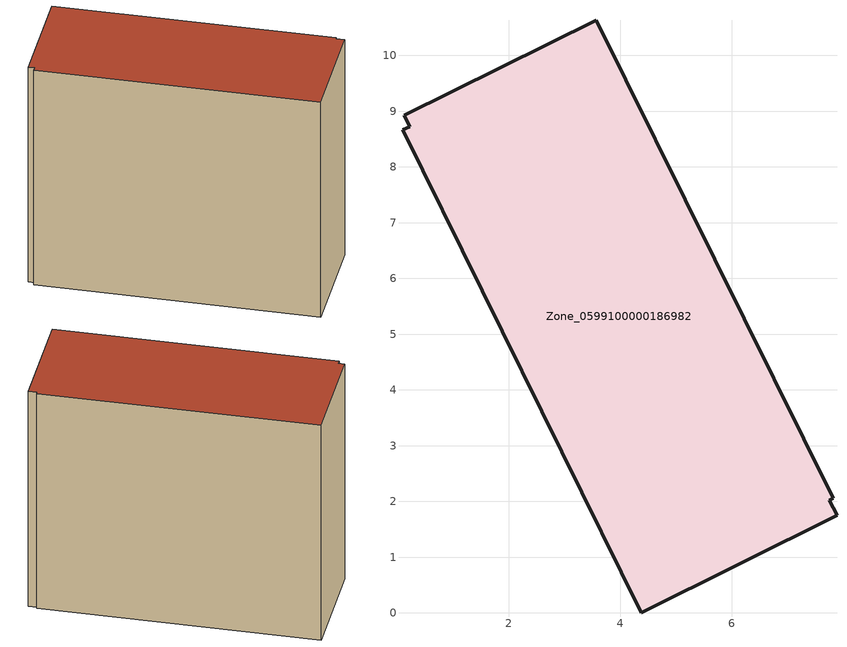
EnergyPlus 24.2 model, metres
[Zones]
Zone_0599100000186982
 floor ground (C_G): 7.76,2.02 7.89,1.75 4.38,0 0.1,8.66 0.23,8.72 0.13,8.92 3.57,10.63 7.82,2.05 z0
 wall outside (C_F): 3.57,10.63 0.13,8.92 0.23,8.72 0.1,8.66 4.38,0 7.89,1.75 7.76,2.02 7.82,2.05 3.57,10.63 z0:8.37
 roof outside (C_R): 0.1,8.66 4.38,0 7.89,1.75 7.76,2.02 7.82,2.05 3.57,10.63 0.13,8.92 0.23,8.72 z8.37
[BUILDING]
Pand.0599100000186982: North Axis=0; Terrain=City; Loads Convergence Tolerance Value=0.04; Temperature Convergence Tolerance Value=0.4; Solar Distribution=FullExterior; Maximum Number of Warmup Days=25; Minimum Number of Warmup Days=1
[Site:Location]
Rotterdam.The.Hague.AP_ZH_NLD Design_Conditions: Latitude=51.96; Longitude=4.45; Time Zone=1; Elevation=-4.5
[SITE:GROUNDTEMPERATURE:BUILDINGSURFACE]
18, 18, 18, 18, 18, 18, 18, 18, 18, 18, 18, 18
[MATERIAL] Thermal Absorptance=0.9; Solar Absorptance=0.7; Visible Absorptance=0.7
Name | Roughness | Thickness | Conductivity | Density | Specific Heat
G.TI.1992-2005 | MediumSmooth | 0.15 | 0.06 | 540 | 1210
F.TI.1992-2005 | Rough | 0.3 | 0.12 | 1920 | 840
R.TI.1992-2005 | MediumRough | 0.2 | 0.08 | 1500 | 1000
[CONSTRUCTION]
C_G: G.TI.1992-2005
C_F: F.TI.1992-2005
C_R: R.TI.1992-2005
[ZONE]
Zone_0599100000186982: Type=1; Multiplier=1; Ceiling Height=Autocalculate; Volume=Autocalculate; Floor Area=autocalculate; Part of Total Floor Area=Yes
[ZONEINFILTRATION:DESIGNFLOWRATE]
Infil_Zone_0599100000186982: Zone or ZoneList or Space or SpaceList=Zone_0599100000186982; Schedule=AlwaysOn; Design Flow Rate Calculation Method=Flow/Area; Flow Rate per Floor Area=0.0015; Constant Term Coefficient=1; Temperature Term Coefficient=0; Velocity Term Coefficient=0; Velocity Squared Term Coefficient=0
[HVACTEMPLATE:ZONE:IDEALLOADSAIRSYSTEM]
Zone_0599100000186982: Maximum Heating Supply Air Temperature=50; Minimum Cooling Supply Air Temperature=13; Maximum Heating Supply Air Humidity Ratio=0.0156; Minimum Cooling Supply Air Humidity Ratio=0.0077; Heating Limit=NoLimit; Cooling Limit=NoLimit; Dehumidification Control Type=ConstantSensibleHeatRatio; Cooling Sensible Heat Ratio=0.7; Dehumidification Setpoint=60; Humidification Control Type=None; Humidification Setpoint=30; Outdoor Air Method=None; Outdoor Air Flow Rate per Person=0.00944; Outdoor Air Flow Rate per Zone Floor Area=0; Outdoor Air Flow Rate per Zone=0; Demand Controlled Ventilation Type=None; Outdoor Air Economizer Type=NoEconomizer; Heat Recovery Type=None; Sensible Heat Recovery Effectiveness=0.7; Latent Heat Recovery Effectiveness=0.65
[ZONECONTROL:THERMOSTAT]
ThermostatControl_Zone_0599100000186982: Zone or ZoneList=Zone_0599100000186982; Control Type Schedule=DualSetpointControlType; Control 1=Thermostat_Zone_0599100000186982; Temperature Difference Between Cutout And Setpoint=0
[THERMOSTATSETPOINT:DUALSETPOINT]
Thermostat_Zone_0599100000186982: Heating Setpoint Temperature Schedule=HeatingSetpoint_Zone_0599100000186982; Cooling Setpoint Temperature Schedule=CoolingSetpoint_Zone_0599100000186982
[SCHEDULE:COMPACT]
HeatingSetpoint_Zone_0599100000186982: Through: 12/31, For: AllDays, Until: 24:00, 21
CoolingSetpoint_Zone_0599100000186982: Through: 12/31, For: AllDays, Until: 24:00, 24
DualSetpointControlType: Through: 12/31, For: AllDays, Until: 24:00, 4
AlwaysOn: Through: 12/31, For: AllDays, Until: 24:00, 1
